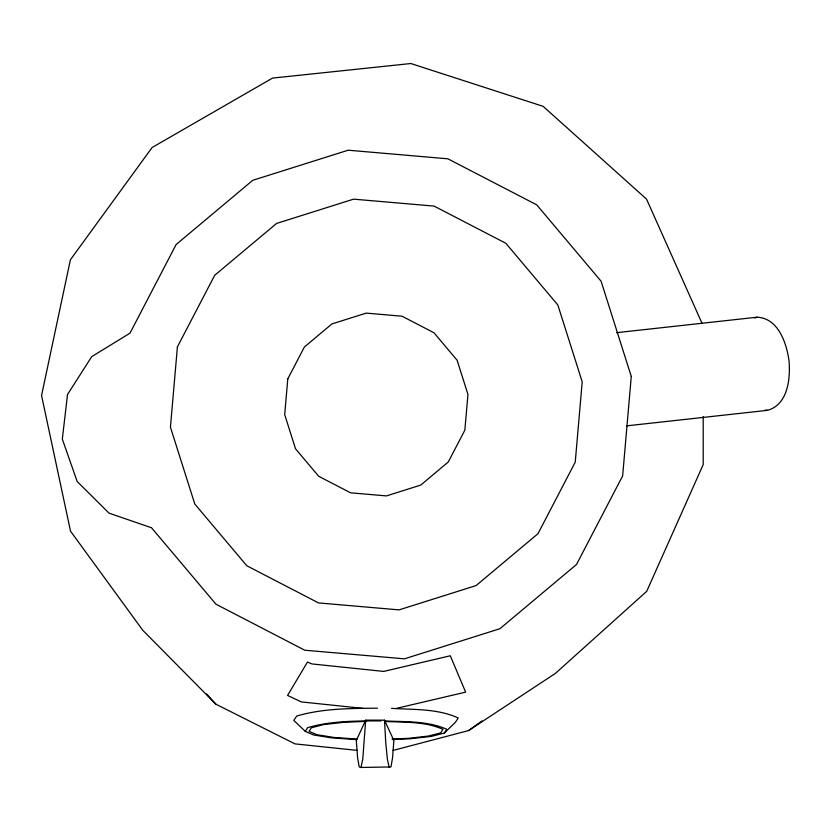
<?xml version="1.0" encoding="UTF-8"?>
<svg xmlns="http://www.w3.org/2000/svg" width="831" height="831" viewBox="0 0 831 831"><rect width="100%" height="100%" fill="white"/><g stroke="black" fill="none" stroke-linecap="round" stroke-linejoin="round"><path stroke-width="1.25" d="M365.692 720.155L362.773 759.202L360.986 767.47L359.21 766.94L357.59 757.654L356.291 740.504L365.692 720.155L384.483 720.155L393.873 740.504L392.575 757.654L390.965 766.94L360.986 767.47M356.021 739.58L331.392 737.835L313.567 734.957L305.257 731.363L307.709 727.624C331.413 720.789 356.457 720.924 380.941 720.903M392.512 739.538L410.182 738.78L431.476 736.37L444.336 733.035L446.798 729.296C427.498 720.716 405.445 721.952 384.711 720.944M444.336 733.035L455.367 722.336L458.224 717.984C437.563 708.49 413.807 709.767 391.546 708.355M392.886 750.466L468.528 730.584L482.094 720.924M468.528 730.584L555.399 673.401L646.705 591.329L703.213 464.571L703.192 416.601M754.839 317.982L757.093 317.203C778.325 318.138 786.573 343.078 789.024 360.831C790.52 378.676 787.913 404.811 767.397 410.348L626.387 425.877M396.273 708.417L465.63 692.13L450.298 655.773L383.693 671.417L311.978 663.938L307.46 662.058L287.578 695.433L301.362 701.925L363.054 708.376M616.654 332.67L757.093 317.203M366.274 721.37L343.702 722.326L323.55 724.611L311.386 727.769L309.059 731.311L316.933 734.708L333.802 737.429L357.091 739.081M392.045 739.019L408.343 738.333L428.495 736.048L440.659 732.89L442.985 729.348C424.963 721.298 404.354 722.43 384.982 721.464M377.409 708.189C350.412 708.417 322.792 708.407 296.677 716.042L293.821 720.394L305.257 731.363M357.455 750.414L294.963 743.88L215.925 704.21L142.807 630.313L70.521 531.165L41.55 395.483L70.406 259.771L152.115 147.502L272.537 78.093L410.846 63.53L543.142 106.347L646.539 199.128L702.102 323.477M765.029 410.078L767.397 410.348M206.379 693.843L215.925 704.21M389.178 767.47L387.391 759.202L385.771 742.914L384.483 720.155M177.408 346.87L170.438 427.186L194.807 504.053L246.807 565.766L318.533 602.922L399.057 609.881L476.111 585.575L537.979 533.699L575.239 462.161L582.209 381.845L557.84 304.977L505.83 243.265L434.114 206.109L353.591 199.149L276.536 223.456L214.668 275.331L177.408 346.87M287.796 378.863L284.69 414.607L295.535 448.813L318.689 476.277L350.599 492.814L386.436 495.91L420.735 485.096L448.262 462.005L464.851 430.167L467.957 394.424L457.102 360.218L433.959 332.753L402.038 316.216L366.211 313.121L331.912 323.934L304.375 347.026L287.796 378.863M631.28 376.443L622.648 475.893L576.506 564.488L499.898 628.724L404.468 658.827L304.759 650.216L215.946 604.189L151.543 527.778L109.017 513.143L77.148 481.461L62.325 439.09L67.519 394.517L91.69 356.676L130 333.138L176.13 244.543L252.749 180.306L348.179 150.203L447.888 158.814L536.701 204.831L601.104 281.252L631.28 376.443"/></g></svg>
